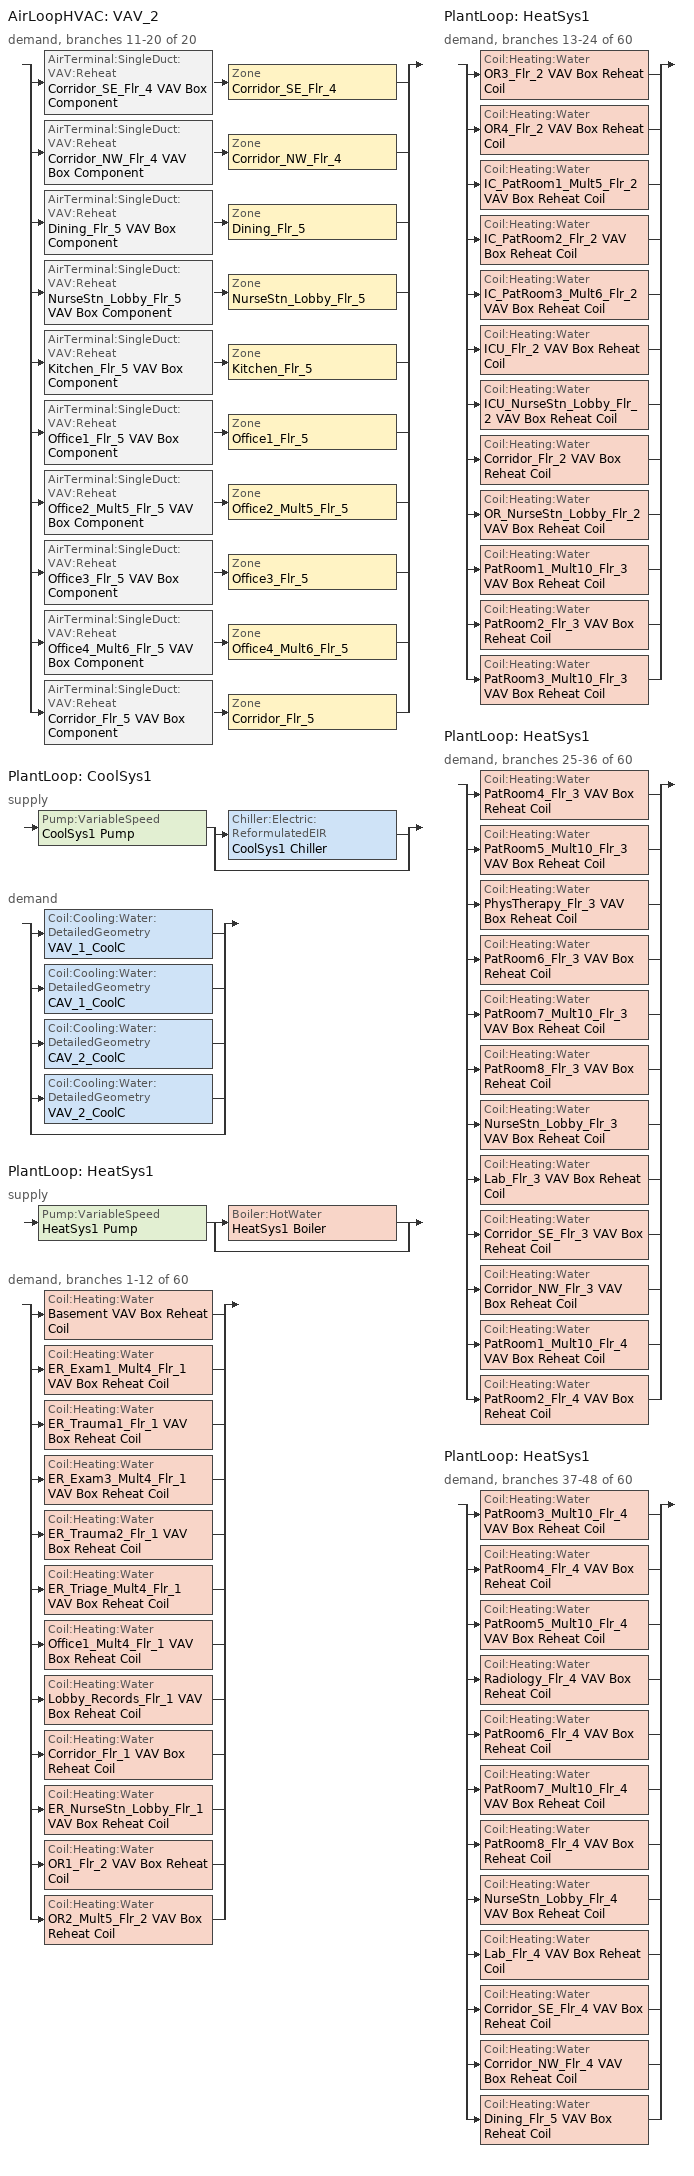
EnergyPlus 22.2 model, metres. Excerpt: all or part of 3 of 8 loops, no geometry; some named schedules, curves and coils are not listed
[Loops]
AirLoopHVAC 'VAV_2'
 demand, branches 11-20 of 20: split
  | AirTerminal:SingleDuct:VAV:Reheat 'Corridor_SE_Flr_4 VAV Box Component' > Zone 'Corridor_SE_Flr_4'
  | AirTerminal:SingleDuct:VAV:Reheat 'Corridor_NW_Flr_4 VAV Box Component' > Zone 'Corridor_NW_Flr_4'
  | AirTerminal:SingleDuct:VAV:Reheat 'Dining_Flr_5 VAV Box Component' > Zone 'Dining_Flr_5'
  | AirTerminal:SingleDuct:VAV:Reheat 'NurseStn_Lobby_Flr_5 VAV Box Component' > Zone 'NurseStn_Lobby_Flr_5'
  | AirTerminal:SingleDuct:VAV:Reheat 'Kitchen_Flr_5 VAV Box Component' > Zone 'Kitchen_Flr_5'
  | AirTerminal:SingleDuct:VAV:Reheat 'Office1_Flr_5 VAV Box Component' > Zone 'Office1_Flr_5'
  | AirTerminal:SingleDuct:VAV:Reheat 'Office2_Mult5_Flr_5 VAV Box Component' > Zone 'Office2_Mult5_Flr_5'
  | AirTerminal:SingleDuct:VAV:Reheat 'Office3_Flr_5 VAV Box Component' > Zone 'Office3_Flr_5'
  | AirTerminal:SingleDuct:VAV:Reheat 'Office4_Mult6_Flr_5 VAV Box Component' > Zone 'Office4_Mult6_Flr_5'
  | AirTerminal:SingleDuct:VAV:Reheat 'Corridor_Flr_5 VAV Box Component' > Zone 'Corridor_Flr_5'
PlantLoop 'CoolSys1'
 supply: Pump:VariableSpeed 'CoolSys1 Pump' > split
  | Chiller:Electric:ReformulatedEIR 'CoolSys1 Chiller'
  | bypass
 demand: split
  | Coil:Cooling:Water:DetailedGeometry 'VAV_1_CoolC'
  | Coil:Cooling:Water:DetailedGeometry 'CAV_1_CoolC'
  | Coil:Cooling:Water:DetailedGeometry 'CAV_2_CoolC'
  | Coil:Cooling:Water:DetailedGeometry 'VAV_2_CoolC'
  | bypass
PlantLoop 'HeatSys1'
 supply: Pump:VariableSpeed 'HeatSys1 Pump' > split
  | Boiler:HotWater 'HeatSys1 Boiler'
  | bypass
 demand, branches 1-12 of 60: split
  | Coil:Heating:Water 'Basement VAV Box Reheat Coil'
  | Coil:Heating:Water 'ER_Exam1_Mult4_Flr_1 VAV Box Reheat Coil'
  | Coil:Heating:Water 'ER_Trauma1_Flr_1 VAV Box Reheat Coil'
  | Coil:Heating:Water 'ER_Exam3_Mult4_Flr_1 VAV Box Reheat Coil'
  | Coil:Heating:Water 'ER_Trauma2_Flr_1 VAV Box Reheat Coil'
  | Coil:Heating:Water 'ER_Triage_Mult4_Flr_1 VAV Box Reheat Coil'
  | Coil:Heating:Water 'Office1_Mult4_Flr_1 VAV Box Reheat Coil'
  | Coil:Heating:Water 'Lobby_Records_Flr_1 VAV Box Reheat Coil'
  | Coil:Heating:Water 'Corridor_Flr_1 VAV Box Reheat Coil'
  | Coil:Heating:Water 'ER_NurseStn_Lobby_Flr_1 VAV Box Reheat Coil'
  | Coil:Heating:Water 'OR1_Flr_2 VAV Box Reheat Coil'
  | Coil:Heating:Water 'OR2_Mult5_Flr_2 VAV Box Reheat Coil'
PlantLoop 'HeatSys1'
 demand, branches 13-24 of 60: split
  | Coil:Heating:Water 'OR3_Flr_2 VAV Box Reheat Coil'
  | Coil:Heating:Water 'OR4_Flr_2 VAV Box Reheat Coil'
  | Coil:Heating:Water 'IC_PatRoom1_Mult5_Flr_2 VAV Box Reheat Coil'
  | Coil:Heating:Water 'IC_PatRoom2_Flr_2 VAV Box Reheat Coil'
  | Coil:Heating:Water 'IC_PatRoom3_Mult6_Flr_2 VAV Box Reheat Coil'
  | Coil:Heating:Water 'ICU_Flr_2 VAV Box Reheat Coil'
  | Coil:Heating:Water 'ICU_NurseStn_Lobby_Flr_2 VAV Box Reheat Coil'
  | Coil:Heating:Water 'Corridor_Flr_2 VAV Box Reheat Coil'
  | Coil:Heating:Water 'OR_NurseStn_Lobby_Flr_2 VAV Box Reheat Coil'
  | Coil:Heating:Water 'PatRoom1_Mult10_Flr_3 VAV Box Reheat Coil'
  | Coil:Heating:Water 'PatRoom2_Flr_3 VAV Box Reheat Coil'
  | Coil:Heating:Water 'PatRoom3_Mult10_Flr_3 VAV Box Reheat Coil'
PlantLoop 'HeatSys1'
 demand, branches 25-36 of 60: split
  | Coil:Heating:Water 'PatRoom4_Flr_3 VAV Box Reheat Coil'
  | Coil:Heating:Water 'PatRoom5_Mult10_Flr_3 VAV Box Reheat Coil'
  | Coil:Heating:Water 'PhysTherapy_Flr_3 VAV Box Reheat Coil'
  | Coil:Heating:Water 'PatRoom6_Flr_3 VAV Box Reheat Coil'
  | Coil:Heating:Water 'PatRoom7_Mult10_Flr_3 VAV Box Reheat Coil'
  | Coil:Heating:Water 'PatRoom8_Flr_3 VAV Box Reheat Coil'
  | Coil:Heating:Water 'NurseStn_Lobby_Flr_3 VAV Box Reheat Coil'
  | Coil:Heating:Water 'Lab_Flr_3 VAV Box Reheat Coil'
  | Coil:Heating:Water 'Corridor_SE_Flr_3 VAV Box Reheat Coil'
  | Coil:Heating:Water 'Corridor_NW_Flr_3 VAV Box Reheat Coil'
  | Coil:Heating:Water 'PatRoom1_Mult10_Flr_4 VAV Box Reheat Coil'
  | Coil:Heating:Water 'PatRoom2_Flr_4 VAV Box Reheat Coil'
PlantLoop 'HeatSys1'
 demand, branches 37-48 of 60: split
  | Coil:Heating:Water 'PatRoom3_Mult10_Flr_4 VAV Box Reheat Coil'
  | Coil:Heating:Water 'PatRoom4_Flr_4 VAV Box Reheat Coil'
  | Coil:Heating:Water 'PatRoom5_Mult10_Flr_4 VAV Box Reheat Coil'
  | Coil:Heating:Water 'Radiology_Flr_4 VAV Box Reheat Coil'
  | Coil:Heating:Water 'PatRoom6_Flr_4 VAV Box Reheat Coil'
  | Coil:Heating:Water 'PatRoom7_Mult10_Flr_4 VAV Box Reheat Coil'
  | Coil:Heating:Water 'PatRoom8_Flr_4 VAV Box Reheat Coil'
  | Coil:Heating:Water 'NurseStn_Lobby_Flr_4 VAV Box Reheat Coil'
  | Coil:Heating:Water 'Lab_Flr_4 VAV Box Reheat Coil'
  | Coil:Heating:Water 'Corridor_SE_Flr_4 VAV Box Reheat Coil'
  | Coil:Heating:Water 'Corridor_NW_Flr_4 VAV Box Reheat Coil'
  | Coil:Heating:Water 'Dining_Flr_5 VAV Box Reheat Coil'
[Fan:ZoneExhaust] Availability Schedule=HVACOperationSchd; Fan Total Efficiency=1; Pressure Rise {Pa}=1.0e-006
Name | Maximum Flow Rate {m3/s}
Dining_Flr_5 Exhaust Fan | 0.74997
Kitchen_Flr_5 Exhaust Fan | 1.75103
[Coil:Heating:Water] Availability Schedule=ALWAYS_ON; U-Factor Times Area Value {W/K}=AUTOSIZE; Maximum Water Flow Rate {m3/s}=AUTOSIZE; Performance Input Method=UFactorTimesAreaAndDesignWaterFlowRate; Rated Capacity {W}=AUTOSIZE; Rated Inlet Water Temperature {C}=82.2; Rated Inlet Air Temperature {C}=16.6; Rated Outlet Water Temperature {C}=71.1; Rated Outlet Air Temperature {C}=32.2
Basement VAV Box Reheat Coil; Corridor_Flr_1 VAV Box Reheat Coil; Corridor_Flr_2 VAV Box Reheat Coil; Corridor_NW_Flr_3 VAV Box Reheat Coil; Corridor_NW_Flr_4 VAV Box Reheat Coil; Corridor_SE_Flr_3 VAV Box Reheat Coil; Corridor_SE_Flr_4 VAV Box Reheat Coil; Dining_Flr_5 VAV Box Reheat Coil; ER_Exam1_Mult4_Flr_1 VAV Box Reheat Coil; ER_Exam3_Mult4_Flr_1 VAV Box Reheat Coil; ER_NurseStn_Lobby_Flr_1 VAV Box Reheat Coil; ER_Trauma1_Flr_1 VAV Box Reheat Coil; ER_Trauma2_Flr_1 VAV Box Reheat Coil; ER_Triage_Mult4_Flr_1 VAV Box Reheat Coil; ICU_Flr_2 VAV Box Reheat Coil; ICU_NurseStn_Lobby_Flr_2 VAV Box Reheat Coil; IC_PatRoom1_Mult5_Flr_2 VAV Box Reheat Coil; IC_PatRoom2_Flr_2 VAV Box Reheat Coil; IC_PatRoom3_Mult6_Flr_2 VAV Box Reheat Coil; Lab_Flr_3 VAV Box Reheat Coil; Lab_Flr_4 VAV Box Reheat Coil; Lobby_Records_Flr_1 VAV Box Reheat Coil; NurseStn_Lobby_Flr_3 VAV Box Reheat Coil; NurseStn_Lobby_Flr_4 VAV Box Reheat Coil; OR1_Flr_2 VAV Box Reheat Coil; OR2_Mult5_Flr_2 VAV Box Reheat Coil; OR3_Flr_2 VAV Box Reheat Coil; OR4_Flr_2 VAV Box Reheat Coil; OR_NurseStn_Lobby_Flr_2 VAV Box Reheat Coil; Office1_Mult4_Flr_1 VAV Box Reheat Coil; PatRoom1_Mult10_Flr_3 VAV Box Reheat Coil; PatRoom1_Mult10_Flr_4 VAV Box Reheat Coil; PatRoom2_Flr_3 VAV Box Reheat Coil; PatRoom2_Flr_4 VAV Box Reheat Coil; PatRoom3_Mult10_Flr_3 VAV Box Reheat Coil; PatRoom3_Mult10_Flr_4 VAV Box Reheat Coil; PatRoom4_Flr_3 VAV Box Reheat Coil; PatRoom4_Flr_4 VAV Box Reheat Coil; PatRoom5_Mult10_Flr_3 VAV Box Reheat Coil; PatRoom5_Mult10_Flr_4 VAV Box Reheat Coil; PatRoom6_Flr_3 VAV Box Reheat Coil; PatRoom6_Flr_4 VAV Box Reheat Coil; PatRoom7_Mult10_Flr_3 VAV Box Reheat Coil; PatRoom7_Mult10_Flr_4 VAV Box Reheat Coil; PatRoom8_Flr_3 VAV Box Reheat Coil; PatRoom8_Flr_4 VAV Box Reheat Coil; PhysTherapy_Flr_3 VAV Box Reheat Coil; Radiology_Flr_4 VAV Box Reheat Coil
[AirTerminal:SingleDuct:VAV:Reheat] Availability Schedule=ALWAYS_ON; Maximum Air Flow Rate {m3/s}=AUTOSIZE; Zone Minimum Air Flow Input Method=Constant; Maximum Hot Water or Steam Flow Rate {m3/s}=AUTOSIZE; Minimum Hot Water or Steam Flow Rate {m3/s}=0; Convergence Tolerance=0.001; Damper Heating Action=NORMAL
Name | Constant Minimum Air Flow Fraction | Reheat Coil
Corridor_Flr_5 VAV Box Component | 0.3 | Corridor_Flr_5 VAV Box Reheat Coil
Corridor_NW_Flr_4 VAV Box Component | 0.3 | Corridor_NW_Flr_4 VAV Box Reheat Coil
Corridor_SE_Flr_4 VAV Box Component | 0.3 | Corridor_SE_Flr_4 VAV Box Reheat Coil
Dining_Flr_5 VAV Box Component | 0.3 | Dining_Flr_5 VAV Box Reheat Coil
Kitchen_Flr_5 VAV Box Component | 1 | Kitchen_Flr_5 VAV Box Reheat Coil
NurseStn_Lobby_Flr_5 VAV Box Component | 0.3 | NurseStn_Lobby_Flr_5 VAV Box Reheat Coil
Office1_Flr_5 VAV Box Component | 0.3 | Office1_Flr_5 VAV Box Reheat Coil
Office2_Mult5_Flr_5 VAV Box Component | 0.3 | Office2_Mult5_Flr_5 VAV Box Reheat Coil
Office3_Flr_5 VAV Box Component | 0.3 | Office3_Flr_5 VAV Box Reheat Coil
Office4_Mult6_Flr_5 VAV Box Component | 0.3 | Office4_Mult6_Flr_5 VAV Box Reheat Coil
[Zone equipment]
Corridor_Flr_5: Corridor_Flr_5 VAV Box Component
Corridor_NW_Flr_4: Corridor_NW_Flr_4 VAV Box Component
Corridor_SE_Flr_4: Corridor_SE_Flr_4 VAV Box Component
Dining_Flr_5: Dining_Flr_5 Exhaust Fan, Dining_Flr_5 VAV Box Component
Kitchen_Flr_5: Kitchen_Flr_5 Exhaust Fan, Kitchen_Flr_5 VAV Box Component
NurseStn_Lobby_Flr_5: NurseStn_Lobby_Flr_5 VAV Box Component
Office1_Flr_5: Office1_Flr_5 VAV Box Component
Office2_Mult5_Flr_5: Office2_Mult5_Flr_5 VAV Box Component
Office3_Flr_5: Office3_Flr_5 VAV Box Component
Office4_Mult6_Flr_5: Office4_Mult6_Flr_5 VAV Box Component
[Sizing:Zone] Zone Cooling Design Supply Air Temperature Input Method=SupplyAirTemperature; Zone Cooling Design Supply Air Temperature {C}=11.1; Zone Heating Design Supply Air Temperature Input Method=SupplyAirTemperature; Zone Heating Design Supply Air Temperature {C}=50; Zone Cooling Design Supply Air Humidity Ratio {kgWater/kgDryAir}=0.007; Zone Heating Design Supply Air Humidity Ratio {kgWater/kgDryAir}=0.008; Heating Design Air Flow Method=DesignDay; Account for Dedicated Outdoor Air System=No; Dedicated Outdoor Air System Control Strategy=NeutralSupplyAir; Dedicated Outdoor Air Low Setpoint Temperature for Design {C}=autosize; Dedicated Outdoor Air High Setpoint Temperature for Design {C}=autosize; Zone Load Sizing Method=Sensible Load Only No Latent Load; Zone Latent Cooling Design Supply Air Humidity Ratio Input Method=HumidityRatioDifference; Zone Cooling Design Supply Air Humidity Ratio Difference {kgWater/kgDryAir}=0.005; Zone Latent Heating Design Supply Air Humidity Ratio Input Method=HumidityRatioDifference; Zone Humidification Design Supply Air Humidity Ratio Difference {kgWater/kgDryAir}=0.005
Name | Design Specification Outdoor Air Object | Cooling Design Air Flow Method | Cooling Minimum Air Flow {m3/s}
Corridor_Flr_5 | SZ DSOA Corridor_Flr_5 | DesignDay
Corridor_NW_Flr_4 | SZ DSOA Corridor_NW_Flr_4 | DesignDayWithLimit | 1.343822
Corridor_SE_Flr_4 | SZ DSOA Corridor_SE_Flr_4 | DesignDayWithLimit | 1.343822
Dining_Flr_5 | SZ DSOA Dining_Flr_5 | DesignDay
Kitchen_Flr_5 | SZ DSOA Kitchen_Flr_5 | DesignDay
NurseStn_Lobby_Flr_5 | SZ DSOA NurseStn_Lobby_Flr_5 | DesignDay
Office1_Flr_5 | SZ DSOA Office1_Flr_5 | DesignDay
Office2_Mult5_Flr_5 | SZ DSOA Office2_Mult5_Flr_5 | DesignDay
Office3_Flr_5 | SZ DSOA Office3_Flr_5 | DesignDay
Office4_Mult6_Flr_5 | SZ DSOA Office4_Mult6_Flr_5 | DesignDay
[DesignSpecification:OutdoorAir]
Name | Outdoor Air Method | Outdoor Air Flow per Zone Floor Area {m3/s-m2} | Outdoor Air Flow per Person {m3/s-person} | Outdoor Air Flow per Zone {m3/s}
SZ DSOA Corridor_Flr_5; SZ DSOA Corridor_NW_Flr_4; SZ DSOA Corridor_SE_Flr_4 | Flow/Area | 0.00025
SZ DSOA Dining_Flr_5; SZ DSOA NurseStn_Lobby_Flr_5; SZ DSOA Office1_Flr_5; SZ DSOA Office2_Mult5_Flr_5; SZ DSOA Office3_Flr_5; SZ DSOA Office4_Mult6_Flr_5 | Flow/Person |  | 0.01
SZ DSOA Kitchen_Flr_5 | Flow/Zone |  |  | 1.75103
[ZoneControl:Thermostat] Control Type Schedule=Dual Zone Control Type Sched
Name | Zone or ZoneList | Control 1
Corridor_Flr_5 Thermostat | Corridor_Flr_5 | Corridor_Flr_5 DualSPSched
Corridor_NW_Flr_4 Thermostat | Corridor_NW_Flr_4 | Corridor_NW_Flr_4 DualSPSched
Corridor_SE_Flr_4 Thermostat | Corridor_SE_Flr_4 | Corridor_SE_Flr_4 DualSPSched
Dining_Flr_5 Thermostat | Dining_Flr_5 | Dining_Flr_5 DualSPSched
Kitchen_Flr_5 Thermostat | Kitchen_Flr_5 | Kitchen_Flr_5 DualSPSched
NurseStn_Lobby_Flr_5 Thermostat | NurseStn_Lobby_Flr_5 | NurseStn_Lobby_Flr_5 DualSPSched
Office1_Flr_5 Thermostat | Office1_Flr_5 | Office1_Flr_5 DualSPSched
Office2_Mult5_Flr_5 Thermostat | Office2_Mult5_Flr_5 | Office2_Mult5_Flr_5 DualSPSched
Office3_Flr_5 Thermostat | Office3_Flr_5 | Office3_Flr_5 DualSPSched
Office4_Mult6_Flr_5 Thermostat | Office4_Mult6_Flr_5 | Office4_Mult6_Flr_5 DualSPSched
[ThermostatSetpoint:DualSetpoint]
Name | Heating Setpoint Temperature Schedule | Cooling Setpoint Temperature Schedule
Corridor_Flr_5 DualSPSched; Corridor_NW_Flr_4 DualSPSched; Corridor_SE_Flr_4 DualSPSched; Dining_Flr_5 DualSPSched; NurseStn_Lobby_Flr_5 DualSPSched; Office1_Flr_5 DualSPSched; Office2_Mult5_Flr_5 DualSPSched; Office3_Flr_5 DualSPSched; Office4_Mult6_Flr_5 DualSPSched | ADMIN_HTGSETP_SCH | ADMIN_CLGSETP_SCH
Kitchen_Flr_5 DualSPSched | Kitchen_HTGSETP_SCH | Kitchen_CLGSETP_SCH
[SetpointManager:Scheduled] Control Variable=Temperature
Name | Schedule | Setpoint Node or NodeList
HeatSys1 Boiler Setpoint Manager | HW-Loop-Temp-Schedule | HeatSys1 Supply Equipment Outlet Node
CoolSys1 Chiller Setpoint Manager | CW-Loop-Temp-Schedule | CoolSys1 Supply Equipment Outlet Node
CoolSys1 Loop Setpoint Manager | CW-Loop-Temp-Schedule | CoolSys1 Supply Outlet Node
HeatSys1 Loop Setpoint Manager | HW-Loop-Temp-Schedule | HeatSys1 Supply Outlet Node
[Boiler:HotWater]
HeatSys1 Boiler: Fuel Type=NATURALGAS; Nominal Capacity {W}=AUTOSIZE; Nominal Thermal Efficiency=0.786; Efficiency Curve Temperature Evaluation Variable=LeavingBoiler; Design Water Flow Rate {m3/s}=AUTOSIZE; Minimum Part Load Ratio=0; Maximum Part Load Ratio=1.2; Optimum Part Load Ratio=1; Water Outlet Upper Temperature Limit {C}=95; Boiler Flow Mode=LeavingSetpointModulated; Parasitic Electric Load {W}=0; Sizing Factor=1
[Chiller:Electric:ReformulatedEIR]
CoolSys1 Chiller: Reference Capacity {W}=AUTOSIZE; Reference COP {W/W}=5.2; Reference Leaving Chilled Water Temperature {C}=6.67; Reference Leaving Condenser Water Temperature {C}=35; Reference Chilled Water Flow Rate {m3/s}=AutoSize; Reference Condenser Water Flow Rate {m3/s}=AutoSize; Cooling Capacity Function of Temperature Curve=WC Centrifugal Default 90.1-2004 Cap_fT; Electric Input to Cooling Output Ratio Function of Temperature Curve=WC Centrifugal Default 90.1-2004 EIR_fT; Electric Input to Cooling Output Ratio Function of Part Load Ratio Curve Type=LeavingCondenserWaterTemperature; Electric Input to Cooling Output Ratio Function of Part Load Ratio Curve=WC Centrifugal GTE 300tons Default 90.1-2004 EIR_fPLR; Minimum Part Load Ratio=0.1; Maximum Part Load Ratio=1; Optimum Part Load Ratio=1; Minimum Unloading Ratio=0.2; Fraction of Compressor Electric Consumption Rejected by Condenser=1; Leaving Chilled Water Lower Temperature Limit {C}=2; Chiller Flow Mode Type=LeavingSetpointModulated; Sizing Factor=1
[Pump:VariableSpeed] Design Maximum Flow Rate {m3/s}=AUTOSIZE; Design Pump Head {Pa}=179352; Design Power Consumption {W}=AUTOSIZE; Motor Efficiency=0.9; Fraction of Motor Inefficiencies to Fluid Stream=0; Coefficient 1 of the Part Load Performance Curve=0; Coefficient 2 of the Part Load Performance Curve=1; Coefficient 3 of the Part Load Performance Curve=0; Coefficient 4 of the Part Load Performance Curve=0; Design Minimum Flow Rate {m3/s}=0; Pump Control Type=Intermittent
CoolSys1 Pump; HeatSys1 Pump
[PlantEquipmentList]
CoolSys1 Equipment List: CoolSys1 Chiller
HeatSys1 Equipment List: HeatSys1 Boiler
[Sizing:Plant]
Name | Loop Type | Design Loop Exit Temperature {C} | Loop Design Temperature Difference {deltaC}
CoolSys1 | Cooling | 6.67 | 6.67
HeatSys1 | Heating | 82.2 | 11.1
[PlantEquipmentOperationSchemes] Control Scheme 1 Schedule=PlantOnSched
Name | Control Scheme 1
CoolSys1 Loop Operation Scheme List | CoolSys1 Operation Scheme
HeatSys1 Loop Operation Scheme List | HeatSys1 Operation Scheme
[PlantEquipmentOperation:HeatingLoad]
HeatSys1 Operation Scheme: Load Range 1 Lower Limit {W}=0; Load Range 1 Upper Limit {W}=1000000000000000; Range 1 Equipment List=HeatSys1 Equipment List
[PlantEquipmentOperation:CoolingLoad]
CoolSys1 Operation Scheme: Load Range 1 Lower Limit {W}=0; Load Range 1 Upper Limit {W}=100000000000000; Range 1 Equipment List=CoolSys1 Equipment List
[PlantLoop] Fluid Type=Water; Maximum Loop Flow Rate {m3/s}=AUTOSIZE; Minimum Loop Flow Rate {m3/s}=0; Plant Loop Volume {m3}=AUTOSIZE; Load Distribution Scheme=Optimal
Name | Plant Equipment Operation Scheme | Maximum Loop Temperature {C} | Minimum Loop Temperature {C}
CoolSys1 | CoolSys1 Loop Operation Scheme List | 98 | 1
HeatSys1 | HeatSys1 Loop Operation Scheme List | 100 | 10
[Refrigeration:Case] Availability Schedule=ALWAYS_ON; Zone=Kitchen_Flr_5; Rated Ambient Temperature {C}=23.88; Rated Ambient Relative Humidity {percent}=55; Latent Case Credit Curve Type=CaseTemperatureMethod; Case Lighting Schedule=BLDG_LIGHT_SCH; Fraction of Lighting Energy to Case=1; Case Anti-Sweat Heater Power per Unit Length {W/m}=0; Minimum Anti-Sweat Heater Power per Unit Length {W/m}=0; Anti-Sweat Heater Control Type=None; Humidity at Zero Anti-Sweat Heater Energy {percent}=0; Case Height {m}=0; Defrost Energy Correction Curve Type=None; Under Case HVAC Return Air Fraction=0
Name | Rated Total Cooling Capacity per Unit Length {W/m} | Rated Latent Heat Ratio | Rated Runtime Fraction | Case Length {m} | Case Operating Temperature {C} | Latent Case Credit Curve | Standard Case Fan Power per Unit Length {W/m} | Operating Case Fan Power per Unit Length {W/m} | Standard Case Lighting Power per Unit Length {W/m} | Fraction of Anti-Sweat Heater Energy to Case | Case Defrost Power per Unit Length {W/m} | Case Defrost Type | Case Defrost Schedule | Case Defrost Drip-Down Schedule | Refrigerated Case Restocking Schedule | Case Credit Fraction Schedule
Kitchen_Flr_5_Case:1_WALKINFREEZER | 734 | 0.1 | 0.4 | 10.98 | -23 | Kitchen_Flr_5_Case:1_WALKINFREEZERSingleShelfHorizontal_LatentEnergyMult | 69 | 69 | 33 | 0 | 364 | ELECTRIC | Kitchen_Flr_5_Case:1_WALKINFREEZER_CaseDefrost2aDaySched | Kitchen_Flr_5_Case:1_WALKINFREEZER_CaseDripDown2aDaySched | Kitchen_Flr_5_Case:1_WALKINFREEZER_WalkInStockingSched | Kitchen_Flr_5_Case:1_WALKINFREEZER_CaseCreditReduxSched
Kitchen_Flr_5_Case:2_SELFCONTAINEDDISPLAYCASE | 886.5 | 0.08 | 0.85 | 8.93 | 2 | Kitchen_Flr_5_Case:2_SELFCONTAINEDDISPLAYCASEMultiShelfVertical_LatentEnergyMult | 67 | 67 | 40 | 0.2 | 0 | NONE |  |  | Kitchen_Flr_5_Case:2_SELFCONTAINEDDISPLAYCASE_CaseStockingSched
[Refrigeration:CompressorRack] Heat Rejection Location=OUTDOORS; Design Condenser Fan Power {W}=1000; Condenser Type=AIRCOOLED
Name | Design Compressor Rack COP {W/W} | Compressor Rack COP Function of Temperature Curve | Condenser Fan Power Function of Temperature Curve | Refrigeration Case Name or WalkIn Name or CaseAndWalkInList
RACK1 | 1.5 | RACK1_RackCOPfTCurve | RACK1_RackCondFanCurve2 | Kitchen_Flr_5_Case:1_WALKINFREEZER
RACK2 | 3 | RACK2_RackCOPfTCurve |  | Kitchen_Flr_5_Case:2_SELFCONTAINEDDISPLAYCASE
[Schedule:Compact]
ALWAYS_ON; HVACOperationSchd; PlantOnSched: Through: 12/31, For: AllDays, Until: 24:00, 1
BLDG_LIGHT_SCH: Through: 12/31, For: Weekdays, Until: 07:00, 0.1, Until: 08:00, 0.5, Until: 16:00, 0.9, Until: 23:00, 0.3, Until: 24:00, 0.1, For: SummerDesignDay, Until: 24:00, 1, For: WinterDesignDay, Until: 24:00, 0, For: Saturday, Until: 07:00, 0.1, Until: 08:00, 0.2, Until: 18:00, 0.4, Until: 24:00, 0.1, For: AllOtherDays, Until: 08:00, 0.05, Until: 16:00, 0.1, Until: 24:00, 0.05
Dual Zone Control Type Sched: Through: 12/31, For: AllDays, Until: 24:00, 4
CW-Loop-Temp-Schedule: Through: 12/31, For: AllDays, Until: 24:00, 6.7
HW-Loop-Temp-Schedule: Through: 12/31, For: AllDays, Until: 24:00, 82.2
[Curve:Biquadratic] Minimum Value of x=0; Maximum Value of x=20; Minimum Value of y=0; Maximum Value of y=50
Name | Coefficient1 Constant | Coefficient2 x | Coefficient3 x**2 | Coefficient4 y | Coefficient5 y**2 | Coefficient6 x*y
WC Centrifugal Default 90.1-2004 Cap_fT | 0.744645 | 0.0114858 | 1.48e-05 | 0.022401 | -0.000688 | 0.0009839
WC Centrifugal Default 90.1-2004 EIR_fT | 0.772877 | 0.022101 | -7.99e-05 | -0.0070045 | 0.0004763 | -0.0010612
[Curve:Cubic]
Kitchen_Flr_5_Case:1_WALKINFREEZERSingleShelfHorizontal_LatentEnergyMult: Coefficient1 Constant=0.020376; Coefficient2 x=0.00024378; Coefficient3 x**2=1.14e-05; Coefficient4 x**3=1.811e-07; Minimum Value of x=-35; Maximum Value of x=20
[Curve:Bicubic]
WC Centrifugal GTE 300tons Default 90.1-2004 EIR_fPLR: Coefficient1 Constant=0.0460213; Coefficient2 x=0.0243394; Coefficient3 x**2=6.39453e-05; Coefficient4 y=-0.364856; Coefficient5 y**2=1.85476; Coefficient6 x*y=-0.0280935; Coefficient7 x**3=0; Coefficient8 y**3=-0.482152; Coefficient9 x**2*y=0; Coefficient10 x*y**2=0; Minimum Value of x=14.56; Maximum Value of x=34.97; Minimum Value of y=0.18; Maximum Value of y=1.03
